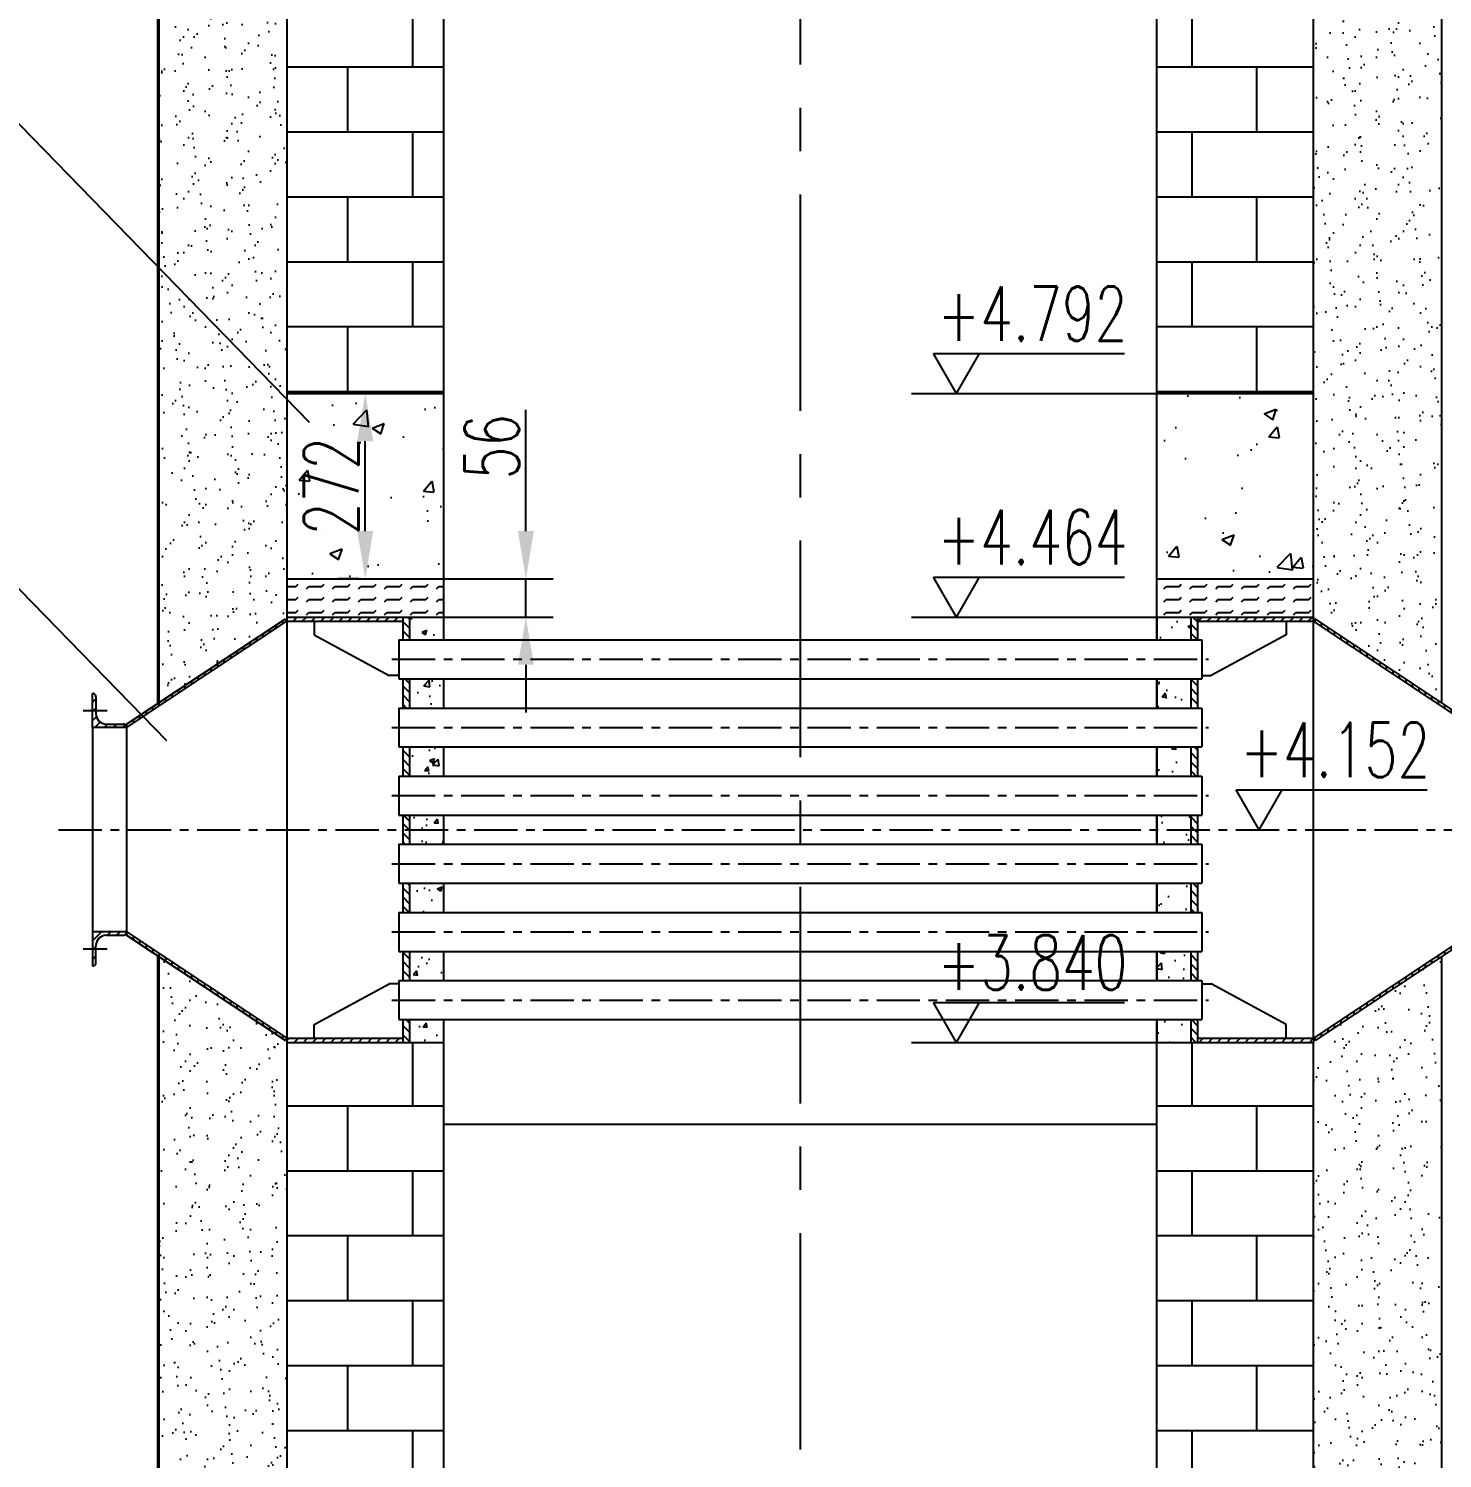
# Model space of a CAD drawing. Extents: x 27542 to 56237, y 49523 to 60382.
# Drawn here: x 36057 to 38131, y 53920 to 56017 of the extents above; entities that cross this region are included whole.
import ezdxf

# ---------------------------------------------------------------- set-up
doc = ezdxf.new("R2010")
doc.units = 0
doc.header["$LTSCALE"] = 2
doc.header["$PDMODE"] = 2
doc.linetypes.add('CENTER', pattern=[50.8, 31.75, -6.35, 6.35, -6.35])
doc.layers.get('0').update_dxf_attribs({"linetype": 'CONTINUOUS'})
doc.layers.get('DEFPOINTS').update_dxf_attribs({"linetype": 'CONTINUOUS'})
for name, color, linetype in [('3中心线', 1, 'CENTER'), ('5文字标注', 4, 'CONTINUOUS'), ('6剖面线', 6, 'CONTINUOUS')]:
    doc.layers.add(name, color=color, linetype=linetype)
doc.styles.add('ABO', font='simplex.shx', dxfattribs={"width": 0.7, "bigfont": 'hzdx.shx'})
doc.dimstyles.new('1-20', dxfattribs={"dimscale": 20, "dimtxt": 4, "dimasz": 3.5, "dimexe": 2, "dimexo": 0.5, "dimgap": 0.5, "dimtad": 3, "dimdec": 4, "dimdsep": 46, "dimlunit": 6, "dimtxsty": 'ABO', "dimcen": 0.5, "dimclrd": 256, "dimclre": 256, "dimclrt": 256, "dimadec": 0, "dimazin": 0, "dimtfac": 1, "dimtdec": 4, "dimtmove": 0, "dimatfit": 3, "dimfxl": 0, "dimtolj": 1, "dimtzin": 0, "dimlwd": -1, "dimlwe": -1, "dimarcsym": 0})
pattern_1 = [(45, (-73298.627, 32267.9485), (-6.7351921, 6.7351921), [])]
pattern_2 = [(90, (-73298.627, 32267.9485), (-9.525, 6e-16), [])]
pattern_3 = [(45, (-73898.627, 32267.9485), (-6.7351921, 6.7351921), [])]
pattern_4 = [(90, (-73898.627, 32267.9485), (-9.525, 6e-16), [])]
pattern_5 = [(0, (-717.752, 334.988), (0, 19.05), [19.05, -19.05]), (45, (-698.702, 334.988), (1e-15, 19.0500082), [4.7625, -17.41578, 4.7625, -26.94078])]
pattern_6 = [(0, (-717.75, 334.99), (0, 95.25), []), (90, (-717.75, 334.99), (-190.5, 1e-14), [95.25, -95.25]), (90, (-622.5, 334.99), (-190.5, 1e-14), [-95.25, 95.25])]
pattern_7 = [(50, (-717.75, 334.99), (182.18467, -15.9391), [19.05, -209.55]), (355, (-717.75, 334.99), (-35.2428, 191.05664), [15.24, -167.64]), (100.451, (-702.57, 333.66), (146.9425, 175.1167), [16.19, -178.09]), (46.1842, (-717.75, 385.79), (271.07904, -42.0423), [28.575, -314.325]), (96.6356, (-695.16, 382.28), (237.4042, 247.4256), [24.285, -267.135]), (351.184, (-717.75, 385.8), (237.4046, 247.4251), [22.86, -251.46]), (21, (-692.35, 373.09), (151.61488, -102.26552), [19.05, -209.55]), (326, (-692.35, 373.09), (61.80203, 184.18797), [15.24, -167.64]), (71.4514, (-679.72, 364.57), (213.4165, 81.92286), [16.19, -178.09]), (37.5, (-717.75, 334.99), (3.088603, 84.55504), [0, -165.608, 0, -170.18, 0, -168.275]), (7.5, (-717.75, 334.99), (66.81966, 100.18057), [0, -97.028, 0, -161.798, 0, -64.135]), (327.5, (-774.394, 334.99), (135.590595, -5.728744), [0, -63.5, 0, -198.12, 0, -262.89]), (317.5, (-799.79, 334.99), (148.12918, 25.4265), [0, -82.55, 0, -131.572, 0, -186.69])]
pattern_8 = [(127.5, (-717.75, 334.988), (-48.941324, -1.600031), [0, -38.608, 0, -43.18, 0, -41.275]), (97.5, (-717.75, 334.99), (-71.68251, 44.95233), [0, -20.828, 0, -34.798, 0, -13.335]), (57.5, (-717.75, 303.746), (-0.143718, 79.099237), [0, -12.7, 0, -45.72, 0, -59.69]), (47.5, (-717.75, 303.746), (-22.29293, 76.355645), [0, -6.35, 0, -29.972, 0, -34.29])]

# ---------------------------------------------------------------- blocks, each defined once
blk = doc.blocks.new('*D232')
at = {"layer": '5文字标注'}
for p, q in [((36786.2, 55280.1), (36786.2, 55458.1)), ((36660.7, 55210.1), (36826.2, 55210.1)), ((36786.2, 55154.1), (36786.2, 55210.1)), ((36660.7, 55154.1), (36826.2, 55154.1)), ((36786.2, 55084.1), (36786.2, 55014.1))]:
    blk.add_line(p, q, dxfattribs=at)
for points in [[(36774.5, 55280.1), (36797.9, 55280.1), (36786.2, 55210.1)], [(36774.5, 55084.1), (36797.9, 55084.1), (36786.2, 55154.1)]]:
    blk.add_solid(points, dxfattribs=at)
at = {"layer": 'DEFPOINTS', "color": 0}
for p in [(36650.7, 55210.1), (36786.2, 55210.1), (36650.7, 55154.1)]:
    blk.add_point(p, dxfattribs=at)
at = {"layer": '5文字标注', "insert": (36736.2, 55404.1), "char_height": 80, "attachment_point": 5, "rotation": 90, "style": 'ABO'}
blk.add_mtext('\\A1;56', dxfattribs=at)
blk = doc.blocks.new('*D235')
at = {"layer": '5文字标注'}
for p, q in [((36540.6, 55482.1), (36510.6, 55482.1)), ((36550.6, 55280.1), (36550.6, 55412.1)), ((36540.6, 55210.1), (36510.6, 55210.1))]:
    blk.add_line(p, q, dxfattribs=at)
for points in [[(36538.9, 55412.1), (36562.2, 55412.1), (36550.6, 55482.1)], [(36538.9, 55280.1), (36562.2, 55280.1), (36550.6, 55210.1)]]:
    blk.add_solid(points, dxfattribs=at)
at = {"layer": 'DEFPOINTS', "color": 0}
for p in [(36550.6, 55482.1), (36550.6, 55482.1), (36550.6, 55210.1)]:
    blk.add_point(p, dxfattribs=at)
at = {"layer": '5文字标注', "insert": (36500.6, 55346.1), "char_height": 80, "attachment_point": 5, "rotation": 90, "style": 'ABO'}
blk.add_mtext('\\A1;272', dxfattribs=at)

msp = doc.modelspace()

# ---------------------------------------------------------------- hatches: boundary and pattern name
at = {"layer": '6剖面线', "ltscale": 5}
h = msp.add_hatch(dxfattribs=at)
h.set_pattern_fill('AR-SAND', color=256, angle=90, style=0)
h.set_pattern_definition(pattern_8)
h.paths.add_polyline_path([(36435.55921, 56590.13406), (36838.55921, 56590.13406), (36838.55921, 56688.13406), (36247.55921, 56688.13406), (36247.55921, 55028.13518), (36433.34696, 55151.46662), (36435.55921, 55148.13406), (36435.55921, 55154.13406)])
h = msp.add_hatch(dxfattribs=at)
h.set_pattern_fill('AR-SAND', color=256, angle=90, style=0)
h.set_pattern_definition(pattern_8)
h.paths.add_polyline_path([(37941.55921, 55152.93518), (38129.55921, 55028.13518), (38129.55921, 56688.13406), (37538.55921, 56688.13406), (37538.55921, 56590.13406), (37941.55921, 56590.13406)])
at = {"layer": '6剖面线', "ltscale": 15}
h = msp.add_hatch(dxfattribs=at)
h.set_pattern_fill('BRICK', color=256, scale=15, style=0)
h.set_pattern_definition(pattern_6)
h.paths.add_polyline_path([(36435.55921, 55482.13406), (36665.55921, 55482.13406), (36665.55921, 56366.13406), (36435.55921, 56366.13406)])
h = msp.add_hatch(dxfattribs=at)
h.set_pattern_fill('BRICK', color=256, scale=15, style=0)
h.set_pattern_definition(pattern_6)
h.paths.add_polyline_path([(37711.55921, 55482.13406), (37941.55921, 55482.13406), (37941.55921, 56366.13406), (37711.55921, 56366.13406)])
h = msp.add_hatch(dxfattribs=at)
h.set_pattern_fill('AR-CONC', color=256, style=0)
h.set_pattern_definition(pattern_7)
h.paths.add_polyline_path([(36665.55921, 55210.13406), (36665.55921, 55482.13406), (36435.55921, 55482.13406), (36435.55921, 55210.13406)])
h = msp.add_hatch(dxfattribs=at)
h.set_pattern_fill('AR-CONC', color=256, style=0)
h.set_pattern_definition(pattern_7)
h.paths.add_polyline_path([(37941.55921, 55482.13406), (37711.55921, 55482.13406), (37711.55921, 55210.13406), (37941.55921, 55210.13406)])
at = {"layer": '6剖面线'}
h = msp.add_hatch(dxfattribs=at)
h.set_pattern_fill('FLEX', color=256, scale=3, style=0)
h.set_pattern_definition(pattern_5)
h.paths.add_polyline_path([(36435.55921, 55210.13406), (36435.55921, 55154.13406), (36665.55921, 55154.13406), (36665.55921, 55210.13406)])
h = msp.add_hatch(dxfattribs=at)
h.set_pattern_fill('FLEX', color=256, scale=3, style=0)
h.set_pattern_definition(pattern_5)
h.paths.add_polyline_path([(37941.55921, 55154.13406), (37941.55921, 55210.13406), (37711.55921, 55210.13406), (37711.55921, 55154.13406)])
h = msp.add_hatch(dxfattribs=at)
h.set_pattern_fill('LINE', color=256, scale=3, angle=90, style=0)
h.set_pattern_definition(pattern_4)
h.paths.add_polyline_path([(36435.55921, 55148.13406), (36433.34696, 55151.46662), (36199.03263, 54995.92179), (36199.52966, 54995.17306, -0.0336379146), (36199.90132, 54994.61319), (36201.24488, 54992.58923)])
h = msp.add_hatch(dxfattribs=at)
h.set_pattern_fill('LINE', color=256, scale=3, angle=45, style=0)
h.set_pattern_definition(pattern_3)
h.paths.add_polyline_path([(36605.55921, 55148.13406), (36605.55921, 55154.13406), (36435.55921, 55154.13406), (36435.55921, 55148.13406)])
h = msp.add_hatch(dxfattribs=at)
h.set_pattern_fill('LINE', color=256, scale=3, angle=315, style=0)
h.set_pattern_definition([(315, (-73898.627, 32267.9485), (6.7351921, 6.7351921), [])])
h.paths.add_polyline_path([(36615.55921, 55154.13406), (36605.55921, 55154.13406), (36605.55921, 55120.63406), (36615.55921, 55120.63406)])
h.paths.add_polyline_path([(36615.55921, 55063.63406), (36605.55921, 55063.63406), (36605.55921, 55020.63406), (36615.55921, 55020.63406)])
h.paths.add_polyline_path([(36615.55921, 54963.63406), (36605.55921, 54963.63406), (36605.55921, 54920.63406), (36615.55921, 54920.63406)])
h.paths.add_polyline_path([(36615.55921, 54863.63406), (36605.55921, 54863.63406), (36605.55921, 54842.13406), (36615.55921, 54842.13406)])
h.paths.add_polyline_path([(36615.55921, 54842.13406), (36605.55921, 54842.13406), (36605.55921, 54820.63406), (36615.55921, 54820.63406)])
h.paths.add_polyline_path([(36615.55921, 54763.63406), (36605.55921, 54763.63406), (36605.55921, 54720.63406), (36615.55921, 54720.63406)])
h.paths.add_polyline_path([(36615.55921, 54663.63406), (36605.55921, 54663.63406), (36605.55921, 54620.63406), (36615.55921, 54620.63406)])
h.paths.add_polyline_path([(36605.55921, 54530.13406), (36615.55921, 54530.13406), (36615.55921, 54563.63406), (36605.55921, 54563.63406)])
at = {"layer": '6剖面线', "ltscale": 15}
h = msp.add_hatch(dxfattribs=at)
h.set_pattern_fill('AR-CONC', color=256, scale=0.4, style=0)
h.set_pattern_definition([(50, (-73898.627, 32267.95), (72.873868, -6.375634), [7.62, -83.82]), (355, (-73898.63, 32267.95), (-14.09713, 76.422657), [6.096, -67.056]), (100.451, (-73892.554, 32267.42), (58.777, 70.046675), [6.476, -71.236]), (46.1842, (-73898.63, 32288.27), (108.431616, -16.81693), [11.43, -125.73]), (96.6356, (-73889.59, 32286.87), (94.96169, 98.97022), [9.714, -106.854]), (351.184, (-73898.63, 32288.27), (94.96184, 98.97005), [9.144, -100.584]), (21, (-73888.467, 32283.19), (60.645952, -40.906207), [7.62, -83.82]), (326, (-73888.47, 32283.19), (24.72081, 73.675186), [6.096, -67.056]), (71.4514, (-73883.41, 32279.78), (85.366596, 32.769143), [6.476, -71.236]), (37.5, (-73898.627, 32267.948), (1.235441, 33.8220155), [0, -66.2432, 0, -68.072, 0, -67.31]), (7.5, (-73898.627, 32267.95), (26.727865, 40.07223), [0, -38.8112, 0, -64.7192, 0, -25.654]), (327.5, (-73921.284, 32267.948), (54.236238, -2.2914976), [0, -25.4, 0, -79.248, 0, -105.156]), (317.5, (-73931.444, 32267.95), (59.251673, 10.170596), [0, -33.02, 0, -52.6288, 0, -74.676])])
h.paths.add_polyline_path([(36665.55921, 55120.63406), (36665.55921, 55154.13406), (36615.55921, 55154.13406), (36615.55921, 55120.63406)])
h.paths.add_polyline_path([(36665.55921, 55020.63406), (36665.55921, 55063.63406), (36615.55921, 55063.63406), (36615.55921, 55020.63406)])
h.paths.add_polyline_path([(36615.55921, 54963.63406), (36615.55921, 54920.63406), (36665.55921, 54920.63406), (36665.55921, 54963.63406)])
h.paths.add_polyline_path([(36665.55921, 54842.13406), (36665.55921, 54863.63406), (36615.55921, 54863.63406), (36615.55921, 54842.13406)])
h.paths.add_polyline_path([(36615.55921, 54842.13406), (36615.55921, 54820.63406), (36665.55921, 54820.63406), (36665.55921, 54842.13406)])
h.paths.add_polyline_path([(36665.55921, 54763.63406), (36615.55921, 54763.63406), (36615.55921, 54720.63406), (36665.55921, 54720.63406)])
h.paths.add_polyline_path([(36615.55921, 54663.63406), (36615.55921, 54620.63406), (36665.55921, 54620.63406), (36665.55921, 54663.63406)])
h.paths.add_polyline_path([(36665.55921, 54530.13406), (36665.55921, 54563.63406), (36615.55921, 54563.63406), (36615.55921, 54530.13406)])
h = msp.add_hatch(dxfattribs=at)
h.set_pattern_fill('AR-CONC', color=256, scale=0.4, style=0)
h.set_pattern_definition([(50, (-73298.627, 32267.95), (72.873868, -6.375634), [7.62, -83.82]), (355, (-73298.63, 32267.95), (-14.09713, 76.422657), [6.096, -67.056]), (100.451, (-73292.554, 32267.42), (58.777, 70.046675), [6.476, -71.236]), (46.1842, (-73298.63, 32288.27), (108.431616, -16.81693), [11.43, -125.73]), (96.6356, (-73289.59, 32286.87), (94.96169, 98.97022), [9.714, -106.854]), (351.184, (-73298.63, 32288.27), (94.96184, 98.97005), [9.144, -100.584]), (21, (-73288.467, 32283.19), (60.645952, -40.906207), [7.62, -83.82]), (326, (-73288.47, 32283.19), (24.72081, 73.675186), [6.096, -67.056]), (71.4514, (-73283.41, 32279.78), (85.366596, 32.769143), [6.476, -71.236]), (37.5, (-73298.627, 32267.948), (1.2354413, 33.8220155), [0, -66.2432, 0, -68.072, 0, -67.31]), (7.5, (-73298.627, 32267.95), (26.727865, 40.07223), [0, -38.8112, 0, -64.7192, 0, -25.654]), (327.5, (-73321.284, 32267.948), (54.236238, -2.2914976), [0, -25.4, 0, -79.248, 0, -105.156]), (317.5, (-73331.444, 32267.95), (59.251673, 10.170596), [0, -33.02, 0, -52.6288, 0, -74.676])])
h.paths.add_polyline_path([(37761.55921, 55120.63406), (37761.55921, 55154.13406), (37711.55921, 55154.13406), (37711.55921, 55120.63406)])
h.paths.add_polyline_path([(37711.55921, 55020.63406), (37761.55921, 55020.63406), (37761.55921, 55063.63406), (37711.55921, 55063.63406)])
h.paths.add_polyline_path([(37711.55921, 54920.63406), (37761.55921, 54920.63406), (37761.55921, 54963.63406), (37711.55921, 54963.63406)])
h.paths.add_polyline_path([(37711.55921, 54863.63406), (37711.55921, 54842.13406), (37761.55921, 54842.13406), (37761.55921, 54863.63406)])
h.paths.add_polyline_path([(37711.55921, 54842.13406), (37711.55921, 54820.63406), (37761.55921, 54820.63406), (37761.55921, 54842.13406)])
h.paths.add_polyline_path([(37761.55921, 54720.63406), (37761.55921, 54763.63406), (37711.55921, 54763.63406), (37711.55921, 54720.63406)])
h.paths.add_polyline_path([(37711.55921, 54663.63406), (37711.55921, 54620.63406), (37761.55921, 54620.63406), (37761.55921, 54663.63406)])
h.paths.add_polyline_path([(37711.55921, 54563.63406), (37711.55921, 54530.13406), (37761.55921, 54530.13406), (37761.55921, 54563.63406)])
at = {"layer": '6剖面线'}
h = msp.add_hatch(dxfattribs=at)
h.set_pattern_fill('LINE', color=256, scale=3, angle=315, style=0)
h.set_pattern_definition([(315, (-73298.627, 32267.9485), (6.7351921, 6.7351921), [])])
h.paths.add_polyline_path([(37761.55921, 55120.63406), (37771.55921, 55120.63406), (37771.55921, 55154.13406), (37761.55921, 55154.13406)])
h.paths.add_polyline_path([(37771.55921, 55063.63406), (37761.55921, 55063.63406), (37761.55921, 55020.63406), (37771.55921, 55020.63406)])
h.paths.add_polyline_path([(37761.55921, 54920.63406), (37771.55921, 54920.63406), (37771.55921, 54963.63406), (37761.55921, 54963.63406)])
h.paths.add_polyline_path([(37761.55921, 54842.13406), (37771.55921, 54842.13406), (37771.55921, 54863.63406), (37761.55921, 54863.63406)])
h.paths.add_polyline_path([(37761.55921, 54820.63406), (37771.55921, 54820.63406), (37771.55921, 54842.13406), (37761.55921, 54842.13406)])
h.paths.add_polyline_path([(37761.55921, 54720.63406), (37771.55921, 54720.63406), (37771.55921, 54763.63406), (37761.55921, 54763.63406)])
h.paths.add_polyline_path([(37761.55921, 54620.63406), (37771.55921, 54620.63406), (37771.55921, 54663.63406), (37761.55921, 54663.63406)])
h.paths.add_polyline_path([(37761.55921, 54530.13406), (37771.55921, 54530.13406), (37771.55921, 54563.63406), (37761.55921, 54563.63406)])
h = msp.add_hatch(dxfattribs=at)
h.set_pattern_fill('LINE', color=256, scale=3, angle=45, style=0)
h.set_pattern_definition(pattern_1)
h.paths.add_polyline_path([(37941.55921, 55148.13406), (37941.55921, 55154.13406), (37771.55921, 55154.13406), (37771.55921, 55148.13406)])
h = msp.add_hatch(dxfattribs=at)
h.set_pattern_fill('LINE', color=256, scale=3, angle=90, style=0)
h.set_pattern_definition(pattern_2)
h.paths.add_polyline_path([(38175.87354, 54992.58923), (38177.2171, 54994.61319, -0.0336379146), (38177.58876, 54995.17306), (38178.08579, 54995.92179), (37943.77146, 55151.46662), (37941.55921, 55148.13406)])
h = msp.add_hatch(dxfattribs=at)
h.set_pattern_fill('LINE', color=256, scale=3, angle=45, style=0)
h.set_pattern_definition(pattern_3)
h.paths.add_polyline_path([(36155.55921, 55037.13406, 0.4142135624), (36150.55921, 55042.13406), (36150.55921, 55017.13406), (36155.55921, 55017.13406)])
h.paths.add_polyline_path([(36150.55921, 54992.13406), (36200.55921, 54992.13406, 0.1304285324), (36199.90132, 54994.61319), (36199.52966, 54995.17306, 0.2334867824), (36195.55921, 54997.13406), (36170.55921, 54997.13406, -0.4142135624), (36155.55921, 55012.13406), (36155.55921, 55017.13406), (36150.55921, 55017.13406)])
h = msp.add_hatch(dxfattribs=at)
h.set_pattern_fill('LINE', color=256, scale=3, angle=45, style=0)
h.set_pattern_definition(pattern_3)
h.paths.add_polyline_path([(36150.55921, 54692.13406), (36150.55921, 54667.13406), (36155.55921, 54667.13406), (36155.55921, 54672.13406, -0.4142135624), (36170.55921, 54687.13406), (36195.55921, 54687.13406, 0.2334867824), (36199.52966, 54689.09507), (36199.90132, 54689.65493, 0.1304285324), (36200.55921, 54692.13406)])
h.paths.add_polyline_path([(36150.55921, 54642.13406, 0.4142135624), (36155.55921, 54647.13406), (36155.55921, 54667.13406), (36150.55921, 54667.13406)])
h = msp.add_hatch(dxfattribs=at)
h.set_pattern_fill('LINE', color=256, scale=3, angle=90, style=0)
h.set_pattern_definition(pattern_4)
h.paths.add_polyline_path([(36433.34696, 54532.8015), (36435.55921, 54536.13406), (36201.24488, 54691.67889), (36199.90132, 54689.65493, -0.0336379145), (36199.52966, 54689.09507), (36199.03263, 54688.34633)])
h = msp.add_hatch(dxfattribs=at)
h.set_pattern_fill('LINE', color=256, scale=3, angle=90, style=0)
h.set_pattern_definition(pattern_2)
h.paths.add_polyline_path([(37941.55921, 54536.13406), (37943.77146, 54532.8015), (38178.08579, 54688.34633), (38177.58876, 54689.09507, -0.0336379146), (38177.2171, 54689.65493), (38175.87354, 54691.67889)])
at = {"layer": '6剖面线', "ltscale": 5}
h = msp.add_hatch(dxfattribs=at)
h.set_pattern_fill('AR-SAND', color=256, angle=90, style=0)
h.set_pattern_definition(pattern_8)
h.paths.add_polyline_path([(36247.55921, 53192.13518), (36435.55921, 53316.93518), (36435.55921, 53318.13406), (36435.55921, 54531.33295), (36247.55921, 54656.13295)])
h = msp.add_hatch(dxfattribs=at)
h.set_pattern_fill('AR-SAND', color=256, angle=90, style=0)
h.set_pattern_definition(pattern_8)
h.paths.add_polyline_path([(38129.55921, 54656.13295), (37943.77146, 54532.8015), (37941.55921, 54536.13406), (37941.55921, 54530.13406), (37941.55921, 53312.13406), (37943.77146, 53315.46662), (38129.55921, 53192.13518)])
at = {"layer": '6剖面线'}
h = msp.add_hatch(dxfattribs=at)
h.set_pattern_fill('LINE', color=256, scale=3, angle=45, style=0)
h.set_pattern_definition(pattern_3)
h.paths.add_polyline_path([(36605.55921, 54530.13406), (36605.55921, 54536.13406), (36435.55921, 54536.13406), (36435.55921, 54530.13406)])
at = {"layer": '6剖面线', "ltscale": 15}
h = msp.add_hatch(dxfattribs=at)
h.set_pattern_fill('BRICK', color=256, scale=15, style=0)
h.set_pattern_definition(pattern_6)
h.paths.add_polyline_path([(36665.55921, 54530.13406), (36435.55921, 54530.13406), (36435.55921, 53646.13406), (36665.55921, 53646.13406)])
h = msp.add_hatch(dxfattribs=at)
h.set_pattern_fill('BRICK', color=256, scale=15, style=0)
h.set_pattern_definition(pattern_6)
h.paths.add_polyline_path([(37941.55921, 54530.13406), (37711.55921, 54530.13406), (37711.55921, 53646.13406), (37941.55921, 53646.13406)])
at = {"layer": '6剖面线'}
h = msp.add_hatch(dxfattribs=at)
h.set_pattern_fill('LINE', color=256, scale=3, angle=45, style=0)
h.set_pattern_definition(pattern_1)
h.paths.add_polyline_path([(37771.55921, 54536.13406), (37771.55921, 54530.13406), (37941.55921, 54530.13406), (37941.55921, 54536.13406)])

# ---------------------------------------------------------------- linework, layer by layer
for p, q in [((36245.55921, 56690.13406), (36245.55921, 55026.80752)), ((36247.55921, 56688.13406), (36247.55921, 55028.13518)), ((38129.55921, 55028.13518), (38129.55921, 56688.13406)), ((36435.55921, 56590.13406), (36435.55921, 50790.13406)), ((37941.55921, 54536.13406), (37941.55921, 56590.13406)), ((36665.55921, 56366.13406), (36665.55921, 55120.63406)), ((37711.55921, 55120.63406), (37711.55921, 56366.13406)), ((36435.55921, 55482.13406), (36665.55921, 55482.13406)), ((37711.55921, 55482.13406), (37941.55921, 55482.13406)), ((36435.55921, 55210.13406), (36665.55921, 55210.13406)), ((37711.55921, 55210.13406), (37941.55921, 55210.13406)), ((36199.03263, 54995.92179), (36433.34696, 55151.46662)), ((36201.24488, 54992.58923), (36435.55921, 55148.13406)), ((36435.55921, 55148.13406), (36433.34696, 55151.46662)), ((36435.55921, 55154.13406), (36665.55921, 55154.13406)), ((36435.55921, 55154.13406), (36435.55921, 54530.13406)), ((36435.55921, 55148.13406), (36605.55921, 55148.13406)), ((36475.55921, 55148.13406), (36475.55921, 55128.13406)), ((36605.55921, 55154.13406), (36605.55921, 55120.63406)), ((36615.55921, 55154.13406), (36615.55921, 55120.63406)), ((36665.55921, 55154.13406), (36665.55921, 55120.63406)), ((37711.55921, 55154.13406), (37941.55921, 55154.13406)), ((37711.55921, 55154.13406), (37711.55921, 55120.63406)), ((37761.55921, 55154.13406), (37761.55921, 55120.63406)), ((37771.55921, 55154.13406), (37771.55921, 55120.63406)), ((37771.55921, 55148.13406), (37941.55921, 55148.13406)), ((37901.55921, 55148.13406), (37901.55921, 55128.13406)), ((37941.55921, 55154.13406), (37941.55921, 55148.13406)), ((37941.55921, 55148.13406), (37943.77146, 55151.46662)), ((38175.87354, 54992.58923), (37941.55921, 55148.13406)), ((38178.08579, 54995.92179), (37943.77146, 55151.46662)), ((36475.55921, 55128.13406), (36585.55921, 55068.13406)), ((37901.55921, 55128.13406), (37791.55921, 55068.13406)), ((36599.55921, 55120.63406), (36599.55921, 55063.63406)), ((36599.55921, 55120.63406), (37777.55921, 55120.63406)), ((37777.55921, 55120.63406), (37777.55921, 55063.63406)), ((36599.55921, 55068.13406), (36585.55921, 55068.13406)), ((36599.55921, 55063.63406), (37777.55921, 55063.63406)), ((36605.55921, 55063.63406), (36605.55921, 55020.63406)), ((36615.55921, 55063.63406), (36615.55921, 55020.63406)), ((36665.55921, 55063.63406), (36665.55921, 55020.63406)), ((36665.55921, 55063.63406), (36665.55921, 55020.63406)), ((37711.55921, 55063.63406), (37711.55921, 55020.63406)), ((37711.55921, 55020.63406), (37711.55921, 55063.63406)), ((37761.55921, 55063.63406), (37761.55921, 55020.63406)), ((37771.55921, 55063.63406), (37771.55921, 55020.63406)), ((37777.55921, 55068.13406), (37791.55921, 55068.13406)), ((36150.55921, 54992.13406), (36150.55921, 55042.13406)), ((36155.55921, 55037.13406), (36155.55921, 55012.13406)), ((36599.55921, 55020.63406), (36599.55921, 54963.63406)), ((36599.55921, 55020.63406), (37777.55921, 55020.63406)), ((37777.55921, 55020.63406), (37777.55921, 54963.63406)), ((36150.55921, 54992.13406), (36150.55921, 54692.13406)), ((36200.55921, 54992.13406), (36150.55921, 54992.13406)), ((36170.55921, 54997.13406), (36195.55921, 54997.13406)), ((36201.24488, 54992.58923), (36199.03263, 54995.92179)), ((36200.55921, 54992.13406), (36200.55921, 54692.13406)), ((36599.55921, 54963.63406), (37777.55921, 54963.63406)), ((36605.55921, 54963.63406), (36605.55921, 54920.63406)), ((36615.55921, 54963.63406), (36615.55921, 54920.63406)), ((36665.55921, 54963.63406), (36665.55921, 54920.63406)), ((36665.55921, 54963.63406), (36665.55921, 54920.63406)), ((37711.55921, 54963.63406), (37711.55921, 54920.63406)), ((37711.55921, 54920.63406), (37711.55921, 54963.63406)), ((37761.55921, 54963.63406), (37761.55921, 54920.63406)), ((37771.55921, 54963.63406), (37771.55921, 54920.63406)), ((36599.55921, 54920.63406), (36599.55921, 54863.63406)), ((36599.55921, 54920.63406), (37777.55921, 54920.63406)), ((37777.55921, 54920.63406), (37777.55921, 54863.63406)), ((36599.55921, 54863.63406), (37777.55921, 54863.63406)), ((36605.55921, 54863.63406), (36605.55921, 54820.63406)), ((36615.55921, 54863.63406), (36615.55921, 54820.63406)), ((36665.55921, 54863.63406), (36665.55921, 54820.63406)), ((36665.55921, 54863.63406), (36665.55921, 54820.63406)), ((37711.55921, 54863.63406), (37711.55921, 54820.63406)), ((37711.55921, 54820.63406), (37711.55921, 54863.63406)), ((37761.55921, 54863.63406), (37761.55921, 54820.63406)), ((37771.55921, 54863.63406), (37771.55921, 54820.63406)), ((36599.55921, 54820.63406), (36599.55921, 54763.63406)), ((36599.55921, 54820.63406), (37777.55921, 54820.63406)), ((37777.55921, 54820.63406), (37777.55921, 54763.63406)), ((36599.55921, 54763.63406), (37777.55921, 54763.63406)), ((36605.55921, 54763.63406), (36605.55921, 54720.63406)), ((36615.55921, 54763.63406), (36615.55921, 54720.63406)), ((36665.55921, 54763.63406), (36665.55921, 54720.63406)), ((36665.55921, 54763.63406), (36665.55921, 54720.63406)), ((37711.55921, 54763.63406), (37711.55921, 54720.63406)), ((37711.55921, 54720.63406), (37711.55921, 54763.63406)), ((37761.55921, 54763.63406), (37761.55921, 54720.63406)), ((37771.55921, 54763.63406), (37771.55921, 54720.63406)), ((36599.55921, 54720.63406), (36599.55921, 54663.63406)), ((36599.55921, 54720.63406), (37777.55921, 54720.63406)), ((37777.55921, 54720.63406), (37777.55921, 54663.63406)), ((36200.55921, 54692.13406), (36150.55921, 54692.13406)), ((36150.55921, 54692.13406), (36150.55921, 54642.13406)), ((36170.55921, 54687.13406), (36195.55921, 54687.13406)), ((36201.24488, 54691.67889), (36199.03263, 54688.34633)), ((36199.03263, 54688.34633), (36433.34696, 54532.8015)), ((36201.24488, 54691.67889), (36435.55921, 54536.13406)), ((38175.87354, 54691.67889), (37941.55921, 54536.13406)), ((38178.08579, 54688.34633), (37943.77146, 54532.8015)), ((36155.55921, 54647.13406), (36155.55921, 54672.13406)), ((36245.55921, 54657.46061), (36245.55921, 53190.80752)), ((36247.55921, 54656.13295), (36247.55921, 53192.13518)), ((36599.55921, 54663.63406), (37777.55921, 54663.63406)), ((36605.55921, 54663.63406), (36605.55921, 54620.63406)), ((36615.55921, 54663.63406), (36615.55921, 54620.63406)), ((36665.55921, 54663.63406), (36665.55921, 54620.63406)), ((36665.55921, 54663.63406), (36665.55921, 54620.63406)), ((37711.55921, 54663.63406), (37711.55921, 54620.63406)), ((37711.55921, 54620.63406), (37711.55921, 54663.63406)), ((37761.55921, 54663.63406), (37761.55921, 54620.63406)), ((37771.55921, 54663.63406), (37771.55921, 54620.63406)), ((38129.55921, 53192.13518), (38129.55921, 54656.13295)), ((36475.55921, 54556.13406), (36585.55921, 54616.13406)), ((36599.55921, 54616.13406), (36585.55921, 54616.13406)), ((36599.55921, 54620.63406), (36599.55921, 54563.63406)), ((36599.55921, 54620.63406), (37777.55921, 54620.63406)), ((37777.55921, 54620.63406), (37777.55921, 54563.63406)), ((37777.55921, 54616.13406), (37791.55921, 54616.13406)), ((37901.55921, 54556.13406), (37791.55921, 54616.13406)), ((36599.55921, 54563.63406), (37777.55921, 54563.63406)), ((36605.55921, 54563.63406), (36605.55921, 54530.13406)), ((36615.55921, 54563.63406), (36615.55921, 54530.13406)), ((36665.55921, 54563.63406), (36665.55921, 54530.13406)), ((36665.55921, 54563.63406), (36665.55921, 53284.63406)), ((37711.55921, 54563.63406), (37711.55921, 54530.13406)), ((37711.55921, 53284.63406), (37711.55921, 54563.63406)), ((37761.55921, 54563.63406), (37761.55921, 54530.13406)), ((37771.55921, 54563.63406), (37771.55921, 54530.13406)), ((36475.55921, 54536.13406), (36475.55921, 54556.13406)), ((37901.55921, 54536.13406), (37901.55921, 54556.13406)), ((36435.55921, 54536.13406), (36433.34696, 54532.8015)), ((36435.55921, 54536.13406), (36605.55921, 54536.13406)), ((36435.55921, 54530.13406), (36665.55921, 54530.13406)), ((37711.55921, 54530.13406), (37941.55921, 54530.13406)), ((37771.55921, 54536.13406), (37941.55921, 54536.13406)), ((37941.55921, 54536.13406), (37943.77146, 54532.8015)), ((37941.55921, 54536.13406), (37941.55921, 54530.13406)), ((37941.55921, 53318.13406), (37941.55921, 54530.13406)), ((36665.55921, 54410.13406), (37711.55921, 54410.13406))]:
    msp.add_line(p, q)
for centre, radius, start, end in [((36150.55921, 55037.13406), 5, 0, 90), ((36170.55921, 55012.13406), 15, 180, 270), ((36195.55921, 54992.13406), 5, 360, 90), ((36170.55921, 54672.13406), 15, 90, 180), ((36195.55921, 54692.13406), 5, 270, 0), ((36150.55921, 54647.13406), 5, 270, 0)]:
    msp.add_arc(centre, radius, start, end)
at = {"layer": '3中心线', "ltscale": 5}
msp.add_line((37188.55921, 56790.13406), (37188.55921, 50690.13406), dxfattribs=at)
at = {"layer": '3中心线'}
for p, q in [((36589.55921, 55092.13406), (37787.55921, 55092.13406)), ((36136.52521, 55017.13406), (36171.72863, 55017.13406)), ((36589.55921, 54992.13406), (37787.55921, 54992.13406)), ((36589.55921, 54892.13406), (37787.55921, 54892.13406)), ((36100.55921, 54842.13406), (38276.55921, 54842.13406)), ((36589.55921, 54792.13406), (37787.55921, 54792.13406)), ((36589.55921, 54692.13406), (37787.55921, 54692.13406)), ((36136.52521, 54667.13406), (36171.72863, 54667.13406)), ((36589.55921, 54592.13406), (37787.55921, 54592.13406))]:
    msp.add_line(p, q, dxfattribs=at)
at = {"layer": '5文字标注'}
for p, q in [((36468.56453, 55439.32301), (35955.01114, 55967.40972)), ((36259.41259, 54972.25814), (35955.01114, 55285.274)), ((36150.55921, 55042.13406), (36150.55921, 55042.13406)), ((36200.55921, 54992.13406), (36200.55921, 54992.13406)), ((36200.55921, 54692.13406), (36200.55921, 54692.13406)), ((36150.55921, 54642.13406), (36150.55921, 54642.13406))]:
    msp.add_line(p, q, dxfattribs=at)
at = {"layer": '5文字标注', "ltscale": 0.1}
for p, q in [((37417.66588, 55482.13406), (37383.91588, 55540.59078)), ((37383.91588, 55540.59078), (37664.06965, 55540.59078)), ((37417.66588, 55482.13406), (37451.41588, 55540.59078)), ((37351.65989, 55482.13406), (37711.55921, 55482.13406)), ((37383.91588, 55212.59078), (37664.06965, 55212.59078)), ((37417.66588, 55154.13406), (37383.91588, 55212.59078)), ((37417.66588, 55154.13406), (37451.41588, 55212.59078)), ((37351.65989, 55154.13406), (37711.55921, 55154.13406)), ((37828.03476, 54900.59078), (38108.18853, 54900.59078)), ((37861.78476, 54842.13406), (37828.03476, 54900.59078)), ((37861.78476, 54842.13406), (37895.53476, 54900.59078)), ((37417.66588, 54530.13406), (37383.91588, 54588.59078)), ((37383.91588, 54588.59078), (37664.06965, 54588.59078)), ((37417.66588, 54530.13406), (37451.41588, 54588.59078)), ((37351.65989, 54530.13406), (37711.55921, 54530.13406))]:
    msp.add_line(p, q, dxfattribs=at)

# ---------------------------------------------------------------- texts
at = {"layer": '5文字标注', "style": 'ABO', "width": 0.7}
for s, p in [('+4.792', (37390.13329, 55559.17146)), ('+4.464', (37390.13329, 55231.17146)), ('+4.152', (37834.25217, 54919.17146)), ('+3.840', (37390.13329, 54607.17146))]:
    msp.add_text(s, height=80, dxfattribs=at).set_placement(p)

# ---------------------------------------------------------------- dimensions: what is measured, and where the dimension line sits
at = {"layer": '5文字标注'}
for base, p1, p2, picture, middle in [((36550.55921, 55482.13406), (36550.55921, 55210.13406), (36550.55921, 55482.13406), '*D235', (36500.55921, 55346.13406)), ((36786.19967, 55210.13406), (36650.74146, 55154.13406), (36650.74146, 55210.13406), '*D232', (36736.19967, 55404.13406))]:
    dim = msp.add_linear_dim(base=base, p1=p1, p2=p2, angle=90, dimstyle='1-20', dxfattribs=at)
    dim.commit()
    dim.dimension.update_dxf_attribs({"geometry": picture, "text_midpoint": middle})

doc.saveas('drawing.dxf')
